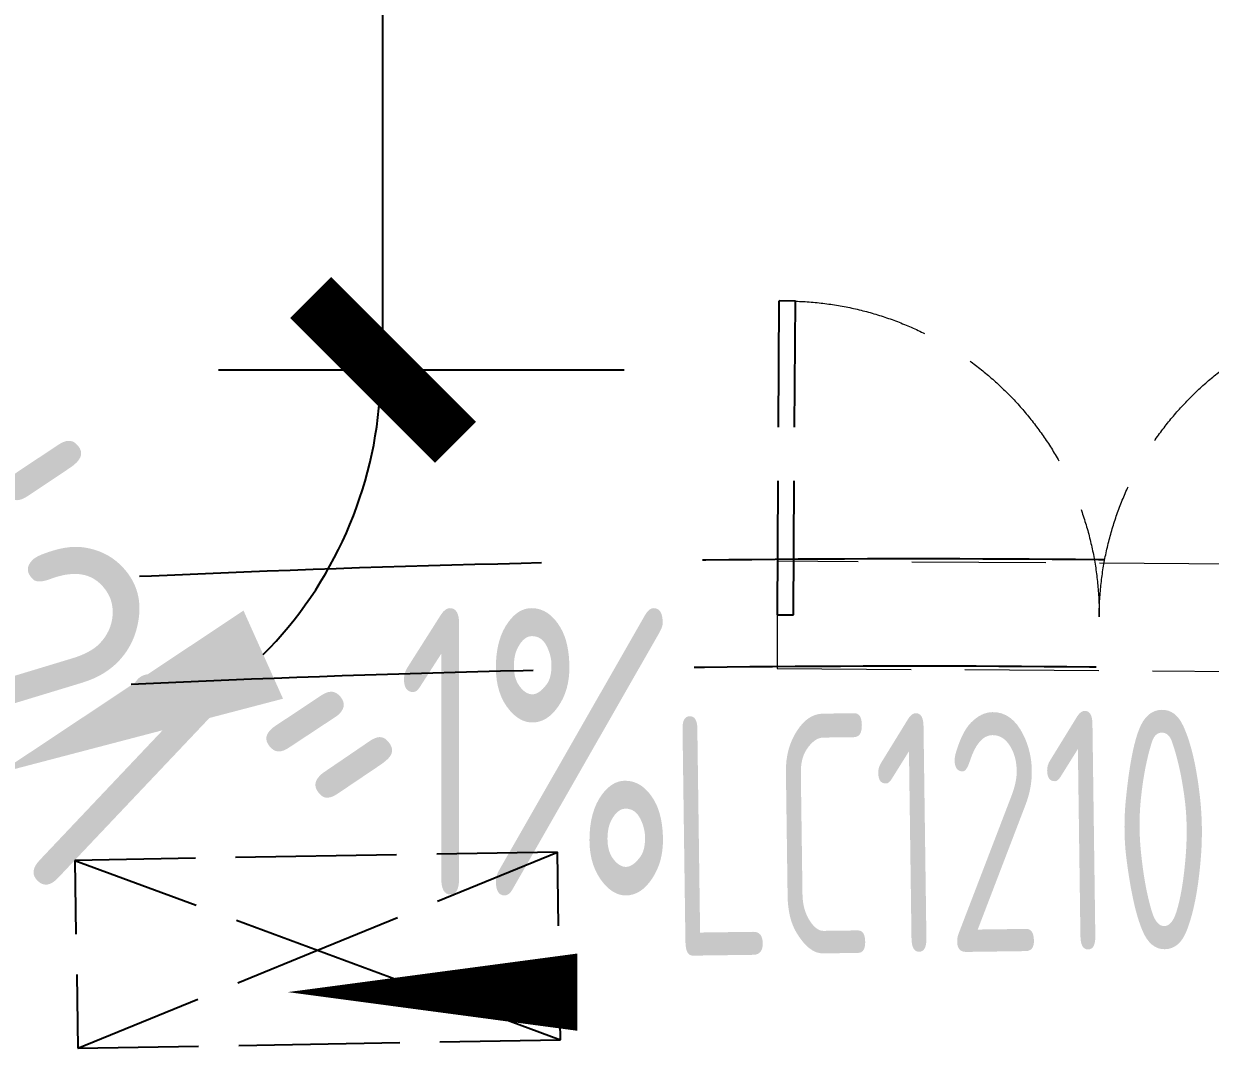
# Model space of a CAD drawing. Header units: inches. Extents: x 0 to 1813292486, y 0 to 3473589894.
# Drawn here: x 600671973 to 600674185, y 3473206961 to 3473208903 of the extents above; entities that cross this region are included whole.
import ezdxf

# ---------------------------------------------------------------- set-up
doc = ezdxf.new("R2010")
doc.units = ezdxf.units.IN
doc.header["$LTSCALE"] = 1000
doc.header["$MEASUREMENT"] = 0
doc.linetypes.add('AX-MALL-WALL-P02-QT$0$DASH', pattern=[0.35, 0.25, -0.1])
for name, color, linetype in [('A-Anno-Note', 241, 'Continuous'), ('AX-MALL-DIM-P02$0$A-Anno-Dims', 3, 'Continuous'), ('AX-MALL-DIM-P02$0$A-Anno-Note', 241, 'Continuous'), ('AX-MALL-P02-200$0$A-Anno-Note', 241, 'Continuous'), ('AX-MALL-WALL-P02$0$A-Anno-Note', 241, 'Continuous'), ('AX-MALL-WALL-P02-QT$0$A-Detl-Patt', 8, 'Continuous'), ('AX-MALL-WALL-P02-QT$0$A-Detl-Thin', 131, 'Continuous'), ('AX-MALL-WALL-P02-QT$0$A-Fixt', 81, 'Continuous'), ('AX-MALL-WORD-P02$0$A-Wind-Iden', 11, 'Continuous')]:
    doc.layers.add(name, color=color, linetype=linetype)
doc.layers.add('AX-MALL-WALL-P02-QT$0$M-AUX-TO-ARCH', color=1, linetype='Continuous', plot=False)
doc.styles.add('AX-MALL-DIM-P02$0$_TCH_DIM', font='gbenor.shx')
doc.styles.add('AX-MALL-DIM-P02$0$_TCH_DIM_T3', font='gbenor.shx')
doc.styles.add('AX-MALL-WORD-P02$0$_TCH_WINDOW', font='gbenor.shx', dxfattribs={"bigfont": 'gbcbig.shx'})
doc.dimstyles.new('AX-MALL-DIM-P02$0$_TCH_ARCH&&180', dxfattribs={"dimtxt": 535.5, "dimasz": 270, "dimexe": 450, "dimexo": 450, "dimgap": 137.25, "dimtad": 1, "dimdec": 0, "dimzin": 0, "dimdsep": 46, "dimtxsty": 'AX-MALL-DIM-P02$0$_TCH_DIM_T3', "dimblk": 'AX-MALL-DIM-P02$0$_ArchTick', "dimcen": 0.09, "dimclrt": 7, "dimazin": 2, "dimtfac": 1, "dimtdec": 0, "dimtix": 1, "dimtmove": 2, "dimatfit": 3, "dimfxl": 500, "dimtolj": 1, "dimtzin": 0, "dimarcsym": 0})
doc.dimstyles.new('AX-MALL-DIM-P02$0$_TCH_ARROW&&180', dxfattribs={"dimtxt": 535.5, "dimasz": 540, "dimexe": 450, "dimexo": 450, "dimgap": 137.25, "dimtad": 1, "dimdec": 0, "dimzin": 0, "dimdsep": 46, "dimtxsty": 'AX-MALL-DIM-P02$0$_TCH_DIM_T3', "dimcen": 0.09, "dimclrt": 7, "dimaunit": 1, "dimadec": 3, "dimazin": 2, "dimtfac": 1, "dimtdec": 0, "dimtix": 1, "dimtmove": 2, "dimatfit": 3, "dimfxl": 500, "dimtolj": 1, "dimtzin": 0, "dimarcsym": 0})

# ---------------------------------------------------------------- blocks, each defined once
blk = doc.blocks.new('AX-MALL-WORD-P02')
at = {"layer": 'AX-MALL-WORD-P02$0$A-Wind-Iden', "style": 'AX-MALL-WORD-P02$0$_TCH_WINDOW', "width": 0.7}
blk.add_text('LC1210', height=446.25, rotation=340.3471, dxfattribs=at).set_placement((600468852.5, 3473034717.5))
blk = doc.blocks.new('AX-MALL-WALL-P02-QT$0$tj')
at = {"layer": 'AX-MALL-WALL-P02-QT$0$A-Detl-Patt'}
h = blk.add_hatch(dxfattribs=at)
h.set_pattern_fill('STEEL', color=256, scale=100, angle=50.4318)
h.set_pattern_definition([(75, (-14278.2, 156289.83), (-153.340725, 41.087523), []), (75, (-14317.88, 156358.57), (-153.340725, 41.087523), [])])
edge = h.paths.add_edge_path()
edge.add_arc((274303, 370915.4), 354853.2, 270.960109, 275.951313)
edge.add_line((311095.3, 17974.7), (323404.3, 17664.9))
edge.add_arc((337498.6, -5423), 27050, 84.42965, 121.40246, ccw=False)
edge.add_line((340124.3, 21499.2), (352435.6, 23411.5))
edge.add_line((352435.6, 23411.5), (352460.3, 23263.6))
edge.add_arc((262949, 558936.3), 543100, 279.486523, 288.50533)
edge.add_line((435325, 43917.8), (435185.9, 44187.6))
edge.add_arc((262949, 558936.3), 542800, 279.518166, 288.500444, ccw=False)
edge.add_line((352706.5, 23609), (352681.7, 23756.9))
edge.add_line((352681.7, 23756.9), (340117.8, 21803.8))
edge.add_arc((337510.1, -5455), 27383.3, 84.53553, 121.20268)
edge.add_line((323323.7, 17967), (311085.8, 18275))
edge.add_arc((274273.8, 371474.5), 355112.7, 270.964111, 275.950126, ccw=False)
edge.add_line((280249, 16412.1), (280249, 16112))
blk = doc.blocks.new('AX-MALL-WALL-P02-QT$0$1')
at = {"layer": 'AX-MALL-WALL-P02-QT$0$A-Detl-Patt', "linetype": 'AX-MALL-WALL-P02-QT$0$DASH', "extrusion": (0, 0, -1)}
for p, q in [((108521.7, -109072.2), (108772.2, -108543.5)), ((108548.8, -109085), (108799.3, -108556.4)), ((108799.3, -108556.4), (108772.2, -108543.5)), ((109579.1, -109573.1), (109829.5, -109044.4)), ((109829.5, -109044.4), (109856.6, -109057.2)), ((109606.2, -109585.9), (109856.6, -109057.2)), ((108521.7, -109072.2), (108548.8, -109085)), ((109606.2, -109585.9), (109579.1, -109573.1))]:
    blk.add_line(p, q, dxfattribs=at)
at = {"layer": 'AX-MALL-WALL-P02-QT$0$A-Detl-Patt', "linetype": 'AX-MALL-WALL-P02-QT$0$DASH', "lineweight": 13, "extrusion": (0, 0, -1)}
blk.add_lwpolyline([(-108799.2, -108556.5, 0.406722), (-109064, -109329.1, 0.406722), (-109829.4, -109044.6)], format="xyb", dxfattribs=at)
at = {"layer": 'AX-MALL-WALL-P02-QT$0$A-Detl-Patt', "linetype": 'AX-MALL-WALL-P02-QT$0$DASH', "lineweight": 13}
blk.add_lwpolyline([(108478.9, -109162.6), (109563.4, -109676.3), (109649, -109495.5), (108564.5, -108981.8)], close=True, dxfattribs=at)
blk = doc.blocks.new('AX-MALL-WALL-P02-QT$0$JB-AC(O)-Hide')
for p, q in [((-225, 175), (-450, 175)), ((-450, 175), (-450, 37.5)), ((-450, 175), (-225, 87.5)), ((150, 175), (-150, 175)), ((450, 175), (225, 175)), ((225, 87.5), (450, 175)), ((450, 37.5), (450, 175)), ((-150, 58.3), (0, 0)), ((0, 0), (150, 58.3)), ((-150, -58.3), (0, 0)), ((0, 0), (150, -58.3)), ((-450, -37.5), (-450, -175)), ((450, -175), (450, -37.5)), ((-450, -175), (-225, -87.5)), ((225, -87.5), (450, -175)), ((-450, -175), (-225, -175)), ((-150, -175), (150, -175)), ((225, -175), (450, -175))]:
    blk.add_line(p, q)
blk = doc.blocks.new('AX-MALL-WALL-P02-QT')
at = {"layer": 'AX-MALL-WALL-P02-QT$0$A-Detl-Thin', "linetype": 'AX-MALL-WALL-P02-QT$0$DASH', "ltscale": 3}
for points in [[(600466622.5, 3473036180.4, -0.043519), (600471802.1, 3473034307.2)], [(600466640.9, 3473035968.5, -0.042945), (600471718, 3473034125.7)]]:
    blk.add_lwpolyline(points, format="xyb", dxfattribs=at)
at = {"layer": 'AX-MALL-WALL-P02-QT$0$A-Detl-Thin', "rotation": 339.5681613091762}
blk.add_blockref('AX-MALL-WALL-P02-QT$0$tj', (600144118.7, 3473128496.3), dxfattribs=at)
at = {"layer": 'AX-MALL-WALL-P02-QT$0$A-Fixt', "rotation": 340.5522082655789}
blk.add_blockref('AX-MALL-WALL-P02-QT$0$JB-AC(O)-Hide', (600468240.1, 3473034957.2), dxfattribs=at)
at = {"layer": 'AX-MALL-WALL-P02-QT$0$M-AUX-TO-ARCH', "rotation": 4.560280946982823}
blk.add_blockref('AX-MALL-WALL-P02-QT$0$1', (600352411.2, 3473135342.2), dxfattribs=at)
blk = doc.blocks.new('AX-MALL-WALL-P02')
at = {"layer": 'AX-MALL-WALL-P02$0$A-Anno-Note'}
blk.add_blockref('AX-MALL-WORD-P02', (0, 0), dxfattribs=at)
blk.add_blockref('AX-MALL-WALL-P02-QT', (0, 0), dxfattribs=at)
blk = doc.blocks.new('*D1070')
at = {"layer": 'AX-MALL-DIM-P02$0$A-Anno-Dims', "color": 0, "lineweight": -2, "transparency": 16777216}
for p, q in [((600467401.4, 3473036423.9), (600467738.7, 3473036298.2)), ((600467825.3, 3473035559.7), (600467932.4, 3473035903.4))]:
    blk.add_line(p, q, dxfattribs=at)
for start, end in [(75.4959, 117.532), (159.5682, 252.6905), (294.7266, 336.7628)]:
    blk.add_arc((600468022.5, 3473036192.5), 752.8, start, end, dxfattribs=at)
at = {"layer": 'AX-MALL-DIM-P02$0$A-Anno-Dims', "color": 0, "transparency": 16777216}
for points in [[(600467741.9, 3473036800.5), (600467607, 3473036919.6), (600467317, 3473036455.3)], [(600468343.2, 3473035418.9), (600468331.5, 3473035598.5), (600467798.5, 3473035473.8)]]:
    blk.add_solid(points, dxfattribs=at)
at = {"layer": 'AX-MALL-DIM-P02$0$A-Anno-Dims', "color": 7, "transparency": 16777216, "insert": (600467710.2, 3473036039.3), "char_height": 535.5, "attachment_point": 5, "rotation": 296.1293, "style": 'AX-MALL-DIM-P02$0$_TCH_DIM_T3'}
blk.add_mtext('\\A1;93°7\'21"', dxfattribs=at)
blk = doc.blocks.new('AX-MALL-DIM-P02$0$_ArchTick')
at = {"color": 0, "linetype": 'ByBlock', "const_width": 0.4}
blk.add_lwpolyline([(-0.5, -0.5), (0.5, 0.5)], dxfattribs=at)
blk = doc.blocks.new('*D1071')
at = {"layer": 'AX-MALL-DIM-P02$0$A-Anno-Dims', "color": 0, "lineweight": -2, "transparency": 16777216}
for p, q in [((600469896.6, 3473039934.3), (600470606, 3473039670)), ((600468731.8, 3473035928.2), (600470184.3, 3473039827.1)), ((600468444.2, 3473036035.4), (600469153.5, 3473035771.1))]:
    blk.add_line(p, q, dxfattribs=at)
at = {"layer": 'AX-MALL-DIM-P02$0$A-Anno-Dims', "color": 0, "lineweight": -2, "transparency": 16777216, "xscale": 270, "yscale": 270, "zscale": 270}
for p, rotation in [((600470184.3, 3473039827.1), 69.56816130830339), ((600468731.8, 3473035928.2), 249.5681613083034)]:
    blk.add_blockref('AX-MALL-DIM-P02$0$_ArchTick', p, dxfattribs=dict(at, rotation=rotation))
at = {"layer": 'AX-MALL-DIM-P02$0$A-Anno-Dims', "color": 7, "transparency": 16777216, "insert": (600469078.5, 3473038019.1), "char_height": 535.5, "attachment_point": 5, "rotation": 69.5682, "style": 'AX-MALL-DIM-P02$0$_TCH_DIM_T3'}
blk.add_mtext('\\A1;4161', dxfattribs=at)
blk = doc.blocks.new('AX-MALL-DIM-P02')
at = {"layer": 'AX-MALL-DIM-P02$0$A-Anno-Dims'}
blk.add_lwpolyline([(600469114, 3473034548.1, 0, 0, 0), (600468160.7, 3473034903.3, 0, 144, 0), (600468666.7, 3473034714.7, 0, 0, 0)], format="xyseb", dxfattribs=at)
at = {"layer": 'AX-MALL-DIM-P02$0$A-Anno-Note', "style": 'AX-MALL-DIM-P02$0$_TCH_DIM', "width": 0.7}
blk.add_text('1%', height=535.5, rotation=339.5682, dxfattribs=at).set_placement((600468415.9, 3473035000.5))
at = {"layer": 'AX-MALL-DIM-P02$0$A-Anno-Dims'}
dim = blk.add_aligned_dim(p1=(600468022.5, 3473036192.5), p2=(600469474.9, 3473040091.4), distance=-757, dimstyle='AX-MALL-DIM-P02$0$_TCH_ARCH&&180', dxfattribs=at)
dim.commit()
dim.dimension.update_dxf_attribs({"geometry": '*D1071', "text_midpoint": (600469078.5, 3473038019.1)})
dim = blk.add_angular_dim_3p(base=(600467282.5373, 3473036053.9029), center=(600468022.4669, 3473036192.4966), p1=(600466979.6776, 3473036580.9662), p2=(600467691.3731, 3473035130.096), dimstyle='AX-MALL-DIM-P02$0$_TCH_ARROW&&180', override={"dimgap": 0}, dxfattribs=at)
dim.commit()
dim.dimension.update_dxf_attribs({"geometry": '*D1070', "text_midpoint": (600467710.2136, 3473036039.327), "dimtype": 133, "text_rotation": 296.1293})
blk = doc.blocks.new('AX-MALL-P02-200')
at = {"layer": 'AX-MALL-P02-200$0$A-Anno-Note'}
blk.add_blockref('AX-MALL-WALL-P02', (0, 0), dxfattribs=at)
blk.add_blockref('AX-MALL-DIM-P02', (0, 0), dxfattribs=at)

msp = doc.modelspace()

# ---------------------------------------------------------------- block references
at = {"layer": 'A-Anno-Note', "rotation": 20.43183869077545}
msp.add_blockref('AX-MALL-P02-200', (1250392458.5, 9048125.7), dxfattribs=at)

doc.saveas('drawing.dxf')
